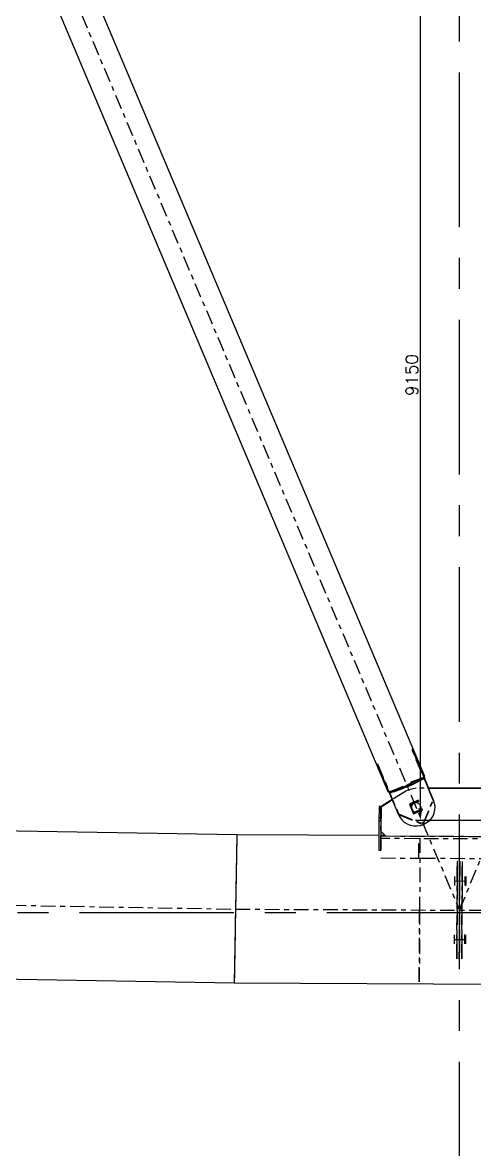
# Model space of a CAD drawing. Header units: millimetres. Extents: x 2368 to 8313, y 7493 to 11698.
# Drawn here: x 4962.8 to 5055.7, y 11022.9 to 11254.3 of the extents above; entities that cross this region are included whole.
import ezdxf

# ---------------------------------------------------------------- set-up
doc = ezdxf.new("R2010")
doc.units = ezdxf.units.MM
for name, pattern in [('CENTER', [50.8, 31.75, -6.35, 6.35, -6.35]), ('XKITLINE00', [0]), ('XKITLINE03', [6, 3, -1, 1, -1])]:
    doc.linetypes.add(name, pattern=pattern)
doc.styles.add('ROMANS', font='romans.shx')
doc.dimstyles.new('MD300', dxfattribs={"dimtxt": 2.5, "dimasz": 2.5, "dimexe": 1, "dimexo": 1, "dimgap": 0.5, "dimtad": 1, "dimdec": 1, "dimlfac": 50, "dimrnd": 0.5, "dimdsep": 46, "dimtxsty": 'ROMANS', "dimcen": 1, "dimclrd": 146, "dimclre": 146, "dimclrt": 30, "dimadec": 1, "dimazin": 2, "dimtfac": 1, "dimtdec": 1, "dimtmove": 0, "dimatfit": 1, "dimfxl": 1, "dimtolj": 1, "dimtzin": 0, "dimlwd": -1, "dimlwe": -1, "dimarcsym": 0})

# ---------------------------------------------------------------- blocks, each defined once
blk = doc.blocks.new('*D28')
at = {"color": 146, "transparency": 16777216}
for p, q in [((4264.13, 11249.2), (4264.13, 10991.04)), ((5216.59, 11054.98), (5216.59, 10991.04)), ((5214.09, 10992.04), (4266.63, 10992.04))]:
    blk.add_line(p, q, dxfattribs=at)
for points in [[(4266.63, 10992.45), (4266.63, 10991.62), (4264.13, 10992.04)], [(5214.09, 10992.45), (5214.09, 10991.62), (5216.59, 10992.04)]]:
    blk.add_solid(points, dxfattribs=at)
at = {"layer": 'Defpoints', "color": 0, "transparency": 16777216}
for p in [(4264.13, 11250.2), (5216.59, 11055.98), (4264.13, 10992.04)]:
    blk.add_point(p, dxfattribs=at)
at = {"color": 30, "transparency": 16777216, "insert": (4740.36, 10993.79), "char_height": 2.5, "attachment_point": 5, "style": 'ROMANS'}
blk.add_mtext('\\A1;47623', dxfattribs=at)
blk = doc.blocks.new('*D36')
at = {"color": 146, "transparency": 16777216}
for p, q in [((3888.59, 11276.27), (3888.59, 10979.26)), ((5216.59, 11054.98), (5216.59, 10979.26)), ((3891.09, 10980.26), (5214.09, 10980.26))]:
    blk.add_line(p, q, dxfattribs=at)
for points in [[(3891.09, 10980.68), (3891.09, 10979.85), (3888.59, 10980.26)], [(5214.09, 10980.68), (5214.09, 10979.85), (5216.59, 10980.26)]]:
    blk.add_solid(points, dxfattribs=at)
at = {"layer": 'Defpoints', "color": 0, "transparency": 16777216}
for p in [(3888.59, 11277.27), (5216.59, 11055.98), (5216.59, 10980.26)]:
    blk.add_point(p, dxfattribs=at)
at = {"color": 30, "transparency": 16777216, "insert": (4552.59, 10982.01), "char_height": 2.5, "attachment_point": 5, "style": 'ROMANS'}
blk.add_mtext('\\A1;66400', dxfattribs=at)
blk = doc.blocks.new('*D38')
at = {"color": 146, "transparency": 16777216}
for p, q in [((3888.58, 11276.27), (3888.58, 10968.16)), ((6544.59, 11276.27), (6544.59, 10968.16)), ((6542.09, 10969.16), (3891.08, 10969.16))]:
    blk.add_line(p, q, dxfattribs=at)
for points in [[(3891.08, 10969.58), (3891.08, 10968.75), (3888.58, 10969.16)], [(6542.09, 10969.58), (6542.09, 10968.75), (6544.59, 10969.16)]]:
    blk.add_solid(points, dxfattribs=at)
at = {"layer": 'Defpoints', "color": 0, "transparency": 16777216}
for p in [(3888.58, 11277.27), (6544.59, 11277.27), (3888.58, 10969.16)]:
    blk.add_point(p, dxfattribs=at)
at = {"color": 30, "transparency": 16777216, "insert": (5216.59, 10970.91), "char_height": 2.5, "attachment_point": 5, "style": 'ROMANS'}
blk.add_mtext('\\A1;132800', dxfattribs=at)
blk = doc.blocks.new('*D43')
at = {"color": 146, "transparency": 16777216}
for p, q in [((5055.56, 11273.42), (5043.55, 11273.42)), ((5044.55, 11092.92), (5044.55, 11270.92)), ((5059.56, 11090.42), (5043.55, 11090.42))]:
    blk.add_line(p, q, dxfattribs=at)
for points in [[(5044.13, 11270.92), (5044.96, 11270.92), (5044.55, 11273.42)], [(5044.13, 11092.92), (5044.96, 11092.92), (5044.55, 11090.42)]]:
    blk.add_solid(points, dxfattribs=at)
at = {"layer": 'Defpoints', "color": 0, "transparency": 16777216}
for p in [(5044.55, 11273.42), (5056.56, 11273.42), (5060.56, 11090.42)]:
    blk.add_point(p, dxfattribs=at)
at = {"color": 30, "transparency": 16777216, "insert": (5042.8, 11181.92), "char_height": 2.5, "attachment_point": 5, "rotation": 90, "style": 'ROMANS'}
blk.add_mtext('\\A1;9150', dxfattribs=at)

msp = doc.modelspace()

# ---------------------------------------------------------------- linework, layer by layer
at = {"color": 6, "linetype": 'CENTER'}
for p, q in [((5052.5882, 10907.5139), (5052.5882, 11495.735)), ((3247.3048, 11071.5205), (7181.1218, 11071.5205))]:
    msp.add_line(p, q, dxfattribs=at)
at = {"color": 8, "linetype": 'XKITLINE03'}
for p, q in [((5052.5881, 11072.0118), (5216.5881, 11469.2205)), ((5052.5882, 11072.0118), (5216.5882, 11469.2205)), ((4888.5881, 11460.5251), (5052.5881, 11072.0118)), ((4888.5882, 11460.5251), (5052.5882, 11072.0118)), ((5047.1969, 11094.7748), (5042.8717, 11105.0211)), ((5047.1968, 11094.7748), (5042.8717, 11105.0211)), ((5047.2008, 11094.6239), (5042.8756, 11104.8702)), ((5047.2009, 11094.6239), (5042.8757, 11104.8702)), ((5035.755, 11102.0394), (5040.0802, 11091.7931)), ((5035.7551, 11102.0394), (5040.0802, 11091.7931)), ((5035.759, 11101.8886), (5040.0842, 11091.6423)), ((5035.7591, 11101.8886), (5040.0842, 11091.6423)), ((5038.1446, 11096.2092), (5045.3665, 11099.235)), ((5038.1446, 11096.2092), (5045.3665, 11099.235)), ((5038.2531, 11096.3031), (5045.2556, 11099.237)), ((5038.2531, 11096.3031), (5045.2556, 11099.237)), ((5038.2584, 11096.1043), (5045.2609, 11099.0382)), ((5038.2584, 11096.1043), (5045.2609, 11099.0382)), ((5045.2556, 11099.237), (5041.7477, 11098.022)), ((5045.2556, 11099.237), (5041.7477, 11098.022)), ((5045.2609, 11099.0382), (5041.7663, 11097.3192)), ((5045.2609, 11099.0382), (5041.7663, 11097.3192)), ((5045.3665, 11099.235), (5045.4075, 11099.2001)), ((5045.3665, 11099.235), (5045.4075, 11099.2001)), ((5045.4075, 11099.2001), (5045.3692, 11099.132)), ((5045.4075, 11099.2001), (5045.3693, 11099.132)), ((5041.5772, 11096.4575), (5036.4737, 11093.2413)), ((5041.5772, 11096.4575), (5036.4738, 11093.2413)), ((5038.1065, 11096.1412), (5038.1446, 11096.2092)), ((5038.1065, 11096.1412), (5038.1446, 11096.2092)), ((5038.1472, 11096.1062), (5038.1065, 11096.1412)), ((5038.1473, 11096.1062), (5038.1065, 11096.1412)), ((5042.1446, 11096.7524), (5041.5772, 11096.4575)), ((5042.1446, 11096.7524), (5041.5772, 11096.4575)), ((5043.6591, 11097.0533), (5042.1446, 11096.7524)), ((5043.6591, 11097.0533), (5042.1446, 11096.7524)), ((5061.3533, 11096.9922), (5043.6591, 11097.0533)), ((5061.3533, 11096.9922), (5043.6591, 11097.0533)), ((5036.4394, 11090.2749), (5036.4538, 11093.2611)), ((5036.4395, 11090.2749), (5036.4539, 11093.2611)), ((5044.156, 11094.5785), (5042.3676, 11093.8292)), ((5042.3676, 11093.8292), (5043.1195, 11092.048)), ((5044.156, 11094.5785), (5042.3677, 11093.8292)), ((5042.3677, 11093.8292), (5043.1195, 11092.048)), ((5044.1616, 11094.369), (5042.3732, 11093.6198)), ((5044.1616, 11094.369), (5042.3732, 11093.6198)), ((5042.3732, 11093.6198), (5043.125, 11091.8386)), ((5042.3732, 11093.6198), (5043.1251, 11091.8386)), ((5044.1619, 11094.3548), (5042.3736, 11093.6056)), ((5044.162, 11094.3548), (5042.3736, 11093.6056)), ((5042.3736, 11093.6056), (5043.1254, 11091.8244)), ((5042.3736, 11093.6056), (5043.1255, 11091.8244)), ((5043.6379, 11093.3061), (5043.6431, 11093.1109)), ((5043.638, 11093.3061), (5043.6431, 11093.1109)), ((5045.1345, 11089.74), (5047.1969, 11094.7748)), ((5045.1345, 11089.74), (5047.1968, 11094.7748)), ((5045.1385, 11089.5891), (5047.2009, 11094.6239)), ((5045.1385, 11089.5891), (5047.2008, 11094.6239)), ((5036.4465, 11091.7358), (5036.4176, 11085.7609)), ((5036.4465, 11091.7358), (5036.4177, 11085.7609)), ((5040.0802, 11091.7931), (5045.1345, 11089.74)), ((5040.0802, 11091.7931), (5045.1345, 11089.74)), ((5040.0842, 11091.6423), (5045.1385, 11089.5891)), ((5040.0842, 11091.6423), (5045.1385, 11089.5891)), ((5043.1195, 11092.048), (5044.9079, 11092.7973)), ((5043.1195, 11092.048), (5044.9079, 11092.7973)), ((5043.125, 11091.8386), (5044.9134, 11092.5879)), ((5043.1251, 11091.8386), (5044.9135, 11092.5879)), ((5043.1254, 11091.8244), (5044.9138, 11092.5737)), ((5043.1255, 11091.8244), (5044.9138, 11092.5737)), ((5036.4106, 11084.3), (5036.4395, 11090.2749)), ((5036.4106, 11084.3), (5036.4394, 11090.2749)), ((5036.425, 11087.2862), (5036.4106, 11084.3)), ((5036.425, 11087.2862), (5036.4106, 11084.3)), ((5036.4176, 11085.7609), (5036.425, 11087.2862)), ((5036.4177, 11085.7609), (5036.425, 11087.2862)), ((5044.2528, 11086.6914), (5036.4423, 11086.7271)), ((5044.2528, 11086.6914), (5036.4423, 11086.7271)), ((5036.4449, 11087.265), (5068.4445, 11087.1187)), ((5036.4449, 11087.265), (5068.4445, 11087.1187)), ((5044.2336, 11082.7072), (5044.2528, 11086.6914)), ((5044.2336, 11082.7072), (5044.2528, 11086.6914)), ((5044.4612, 11086.7712), (5044.3901, 11072.0513)), ((5044.4611, 11086.7712), (5044.3901, 11072.0513)), ((5060.2525, 11086.6183), (5044.6687, 11086.6895)), ((5060.2526, 11086.6183), (5044.6688, 11086.6895)), ((5036.4231, 11082.7429), (5044.2336, 11082.7072)), ((5036.4231, 11082.7429), (5044.2336, 11082.7072)), ((5044.6495, 11082.7053), (5060.2333, 11082.6341)), ((5044.6496, 11082.7053), (5060.2334, 11082.6341)), ((5052.0882, 11072.0142), (5052.1364, 11082.0141)), ((5052.1364, 11082.0141), (5052.1247, 11079.5766)), ((5052.5882, 11072.0118), (5052.6364, 11082.0117)), ((5052.6364, 11082.0117), (5052.6247, 11079.5742)), ((5052.6364, 11082.0117), (5052.6364, 11082.0117)), ((5052.6364, 11082.0117), (5052.6364, 11082.0117)), ((5053.0882, 11072.0094), (5053.1364, 11082.0093)), ((5053.1364, 11082.0093), (5053.1247, 11079.5718)), ((5052.1247, 11079.5766), (5052.1192, 11078.4535)), ((5052.6247, 11079.5742), (5052.6192, 11078.4511)), ((5053.1247, 11079.5718), (5053.1192, 11078.4487)), ((4672.6407, 11078.019), (5006.5906, 11072.2337)), ((4672.6407, 11078.019), (5006.5906, 11072.2337)), ((5051.5416, 11078.9369), (5051.5327, 11077.0969)), ((5051.5327, 11077.0969), (5051.5327, 11077.0969)), ((5051.5416, 11078.9369), (5051.5416, 11078.9369)), ((5051.6171, 11078.0166), (5053.6171, 11078.0069)), ((5052.1133, 11077.2236), (5052.0882, 11072.0142)), ((5052.1192, 11078.4535), (5052.1133, 11077.2236)), ((5052.6133, 11077.2211), (5052.5882, 11072.0118)), ((5052.6192, 11078.4511), (5052.6133, 11077.2211)), ((5053.1133, 11077.2187), (5053.0882, 11072.0077)), ((5053.1192, 11078.4487), (5053.1133, 11077.2187)), ((5053.7015, 11078.9265), (5053.6927, 11077.0865)), ((5053.6927, 11077.0865), (5053.6927, 11077.0865)), ((5053.7015, 11078.9265), (5053.7015, 11078.9265)), ((5053.8615, 11078.9257), (5053.8527, 11077.0858)), ((5053.8527, 11077.0858), (5053.8527, 11077.0858)), ((5053.8615, 11078.9257), (5053.8615, 11078.9257)), ((5006.5906, 11072.2337), (5216.5882, 11071.2206)), ((5006.5906, 11072.2337), (5216.5881, 11071.2206)), ((5044.3901, 11072.0513), (5044.3191, 11057.3315)), ((5044.3191, 11057.3315), (5044.3901, 11072.0513)), ((5044.3901, 11072.0513), (5044.3191, 11057.3315)), ((5044.3191, 11057.3315), (5044.3901, 11072.0513)), ((5052.0399, 11062.0143), (5052.0882, 11072.0142)), ((5052.0882, 11072.0142), (5052.063, 11066.8048)), ((5052.5399, 11062.0119), (5052.5882, 11072.0118)), ((5052.5882, 11072.0118), (5052.563, 11066.8024)), ((5053.0399, 11062.0095), (5053.0882, 11072.0094)), ((5053.0882, 11072.0077), (5053.063, 11066.8)), ((5051.4837, 11066.9371), (5051.4748, 11065.0971)), ((5051.4837, 11066.9371), (5051.4837, 11066.9371)), ((5051.5592, 11066.0167), (5053.5592, 11066.007)), ((5052.0571, 11065.5748), (5052.0517, 11064.4518)), ((5052.063, 11066.8048), (5052.0571, 11065.5748)), ((5052.5571, 11065.5724), (5052.5517, 11064.4494)), ((5052.563, 11066.8024), (5052.5571, 11065.5724)), ((5053.0571, 11065.57), (5053.0517, 11064.4469)), ((5053.063, 11066.8), (5053.0571, 11065.57)), ((5053.6436, 11066.9266), (5053.6348, 11065.0867)), ((5053.6437, 11066.9266), (5053.6436, 11066.9266)), ((5053.8036, 11066.9259), (5053.7948, 11065.0859)), ((5053.8036, 11066.9259), (5053.8036, 11066.9259)), ((5051.4748, 11065.0971), (5051.4748, 11065.0971)), ((5052.0517, 11064.4518), (5052.0399, 11062.0143)), ((5052.5517, 11064.4494), (5052.5399, 11062.0119)), ((5053.0517, 11064.4469), (5053.0399, 11062.0095)), ((5053.6348, 11065.0867), (5053.6348, 11065.0867)), ((5053.7948, 11065.0859), (5053.7948, 11065.0859)), ((5052.0399, 11062.0143), (5052.0399, 11062.0143)), ((5052.5399, 11062.0119), (5052.5399, 11062.0119)), ((5052.5399, 11062.0119), (5052.5399, 11062.0119)), ((5052.54, 11062.0119), (5052.54, 11062.0119)), ((5053.0399, 11062.0095), (5053.0399, 11062.0095))]:
    msp.add_line(p, q, dxfattribs=at)
at = {"color": 8, "linetype": 'XKITLINE00'}
for p, q in [((4895.6673, 11433.3218), (5037.8981, 11096.3795)), ((4977.3178, 11260.7591), (5045.3834, 11099.5127)), ((5042.8532, 11105.0974), (5042.8523, 11105.0504)), ((5042.8523, 11105.0504), (5042.8605, 11104.9916)), ((5042.8632, 11105.1291), (5042.8532, 11105.0974)), ((5042.8605, 11104.9916), (5042.8771, 11104.9254)), ((5042.8814, 11105.1433), (5042.8632, 11105.1291)), ((5042.9828, 11105.0154), (5042.8667, 11104.9668)), ((5042.8771, 11104.9254), (5042.9011, 11104.8566)), ((5042.9066, 11105.139), (5042.8814, 11105.1433)), ((5043.0118, 11104.9515), (5042.8864, 11104.8989)), ((5042.9011, 11104.8566), (5045.2264, 11099.3479)), ((5042.9169, 11105.1313), (5042.9066, 11105.139)), ((5042.9169, 11105.1313), (5042.93, 11105.1135)), ((5042.93, 11105.1135), (5042.9548, 11105.0707)), ((5042.9548, 11105.0707), (5042.9828, 11105.0154)), ((5042.9828, 11105.0154), (5043.0118, 11104.9515)), ((5043.0118, 11104.9515), (5045.3372, 11099.4427)), ((5035.5535, 11102.0582), (5035.5529, 11102.0276)), ((5035.5529, 11102.0276), (5035.5543, 11102.0232)), ((5035.5632, 11102.0772), (5035.5535, 11102.0582)), ((5035.5543, 11102.0232), (5035.571, 11101.9771)), ((5035.5812, 11102.0782), (5035.5632, 11102.0772)), ((5035.571, 11101.9771), (5035.5934, 11101.9194)), ((5035.6062, 11102.061), (5035.5812, 11102.0782)), ((5035.6819, 11101.9565), (5035.5934, 11101.9194)), ((5035.5934, 11101.9194), (5035.6199, 11101.8545)), ((5035.6062, 11102.061), (5035.6362, 11102.0271)), ((5035.715, 11101.8943), (5035.6199, 11101.8545)), ((5035.6199, 11101.8545), (5037.9453, 11096.3457)), ((5035.6362, 11102.0271), (5035.6693, 11101.9787)), ((5035.6693, 11101.9787), (5035.7028, 11101.9196)), ((5035.7028, 11101.9196), (5035.7344, 11101.854)), ((5035.7344, 11101.854), (5038.0597, 11096.3452)), ((5042.285, 11097.857), (5041.635, 11097.5794)), ((5042.9155, 11098.1373), (5042.285, 11097.857)), ((5043.2807, 11097.9857), (5042.6932, 11097.7192)), ((5043.5071, 11098.4118), (5042.9155, 11098.1373)), ((5043.8235, 11098.243), (5043.2807, 11097.9857)), ((5044.0421, 11098.6722), (5043.5071, 11098.4118)), ((5044.306, 11098.4836), (5043.8235, 11098.243)), ((5044.5041, 11098.9105), (5044.0421, 11098.6722)), ((5044.7139, 11098.7004), (5044.306, 11098.4836)), ((5044.8791, 11099.1194), (5044.5041, 11098.9105)), ((5045.0353, 11098.8871), (5044.7139, 11098.7004)), ((5045.1558, 11099.2928), (5044.8791, 11099.1194)), ((5044.9251, 11099.1482), (5045.0353, 11098.8871)), ((5045.2609, 11099.0382), (5045.0353, 11098.8871)), ((5045.1539, 11099.2916), (5045.2609, 11099.0382)), ((5045.2264, 11099.3479), (5045.1558, 11099.2928)), ((5045.205, 11099.3312), (5047.2015, 11094.6018)), ((5045.3372, 11099.4427), (5045.209, 11099.389)), ((5045.253, 11099.4075), (5045.209, 11099.389)), ((5045.2183, 11099.3415), (5047.2003, 11094.6461)), ((5045.253, 11099.4075), (5045.3693, 11099.132)), ((5045.2913, 11099.4235), (5045.3983, 11099.1701)), ((5045.3099, 11099.4313), (5045.4075, 11099.2001)), ((5045.3693, 11099.132), (5045.3167, 11099.11)), ((5045.3834, 11099.5127), (5045.3372, 11099.4427)), ((5045.3519, 11099.1247), (5046.2113, 11097.0888)), ((5045.3668, 11099.131), (5046.2289, 11097.0888)), ((5045.3983, 11099.1701), (5045.3693, 11099.132)), ((5045.4075, 11099.2001), (5045.3983, 11099.1701)), ((5037.9453, 11096.3457), (5037.8981, 11096.3795)), ((5038.0424, 11096.3864), (5037.9453, 11096.3457)), ((5038.0101, 11096.3729), (5038.1171, 11096.1195)), ((5038.0424, 11096.3864), (5038.031, 11096.3816)), ((5038.031, 11096.3816), (5038.1473, 11096.1062)), ((5038.1218, 11096.3485), (5038.0597, 11096.3452)), ((5038.0896, 11096.3468), (5040.0848, 11091.6201)), ((5038.1473, 11096.1062), (5038.1171, 11096.1195)), ((5038.3966, 11096.406), (5038.1218, 11096.3485)), ((5038.1846, 11096.1218), (5038.1473, 11096.1062)), ((5038.1526, 11096.355), (5038.2584, 11096.1043)), ((5038.4869, 11096.1435), (5038.2584, 11096.1043)), ((5038.3778, 11096.4021), (5038.4869, 11096.1435)), ((5038.77, 11096.5103), (5038.3966, 11096.406)), ((5038.8111, 11096.2273), (5038.4869, 11096.1435)), ((5039.2306, 11096.6582), (5038.77, 11096.5103)), ((5039.2214, 11096.3533), (5038.8111, 11096.2273)), ((5039.7059, 11096.5179), (5039.2214, 11096.3533)), ((5039.7645, 11096.8452), (5039.2306, 11096.6582)), ((5040.2503, 11096.7161), (5039.7059, 11096.5179)), ((5040.3553, 11097.0657), (5039.7645, 11096.8452)), ((5040.8388, 11096.9423), (5040.2503, 11096.7161)), ((5040.9852, 11097.3129), (5040.3553, 11097.0657)), ((5041.4542, 11097.1898), (5040.8388, 11096.9423)), ((5041.635, 11097.5794), (5040.9852, 11097.3129)), ((5042.0784, 11097.4513), (5041.4542, 11097.1898)), ((5042.6932, 11097.7192), (5042.0784, 11097.4513)), ((5058.7742, 11097.0455), (5046.1691, 11097.089)), ((5058.7337, 11096.9569), (5046.2101, 11097.0001)), ((5036.0541, 11093.3084), (5036.0395, 11090.2768)), ((5036.4541, 11093.315), (5036.0541, 11093.3169)), ((5036.0541, 11093.3169), (5036.0541, 11093.3084)), ((5036.0541, 11093.3169), (5036.0541, 11093.3084)), ((5036.0541, 11093.3169), (5036.0541, 11093.3084)), ((5036.4541, 11093.315), (5036.0541, 11093.3169)), ((5036.4541, 11093.3065), (5036.4395, 11090.2749)), ((5036.4721, 11093.1952), (5036.4485, 11088.3054)), ((5036.4722, 11093.1952), (5036.4486, 11088.3054)), ((5036.4749, 11093.197), (5036.4509, 11088.2167)), ((5036.4541, 11093.315), (5036.454, 11093.3065)), ((5036.4541, 11093.315), (5036.4541, 11093.3065)), ((5036.4541, 11093.315), (5036.4541, 11093.3065)), ((5038.7705, 11094.7338), (5036.4726, 11093.2857)), ((5036.4726, 11093.2857), (5036.4749, 11093.197)), ((5038.8005, 11094.6626), (5036.4749, 11093.197)), ((5042.6995, 11093.3029), (5042.6773, 11093.0014)), ((5042.8134, 11093.6112), (5042.6988, 11093.3313)), ((5042.8138, 11093.597), (5042.6991, 11093.3171)), ((5042.8138, 11093.597), (5042.6991, 11093.3171)), ((5042.8142, 11093.5828), (5042.6995, 11093.3029)), ((5043.0093, 11093.8421), (5042.8134, 11093.6112)), ((5043.0097, 11093.828), (5042.8138, 11093.597)), ((5043.0097, 11093.828), (5042.8138, 11093.597)), ((5043.01, 11093.8138), (5042.8142, 11093.5828)), ((5043.2672, 11094.0015), (5043.0093, 11093.8421)), ((5043.2676, 11093.9873), (5043.0097, 11093.828)), ((5043.2676, 11093.9873), (5043.0097, 11093.828)), ((5043.268, 11093.9731), (5043.01, 11093.8138)), ((5043.5619, 11094.0737), (5043.2672, 11094.0015)), ((5043.2672, 11094.0015), (5043.2676, 11093.9873)), ((5043.5623, 11094.0595), (5043.2676, 11093.9873)), ((5043.5623, 11094.0595), (5043.2676, 11093.9873)), ((5043.2676, 11093.9873), (5043.268, 11093.9731)), ((5043.5627, 11094.0453), (5043.268, 11093.9731)), ((5043.8646, 11094.0516), (5043.5619, 11094.0737)), ((5043.865, 11094.0374), (5043.5623, 11094.0595)), ((5043.865, 11094.0374), (5043.5623, 11094.0595)), ((5043.8653, 11094.0232), (5043.5627, 11094.0453)), ((5044.1456, 11093.9375), (5043.8646, 11094.0516)), ((5044.146, 11093.9233), (5043.865, 11094.0374)), ((5044.146, 11093.9233), (5043.865, 11094.0374)), ((5044.1463, 11093.9091), (5043.8653, 11094.0232)), ((5044.3774, 11093.7424), (5044.1456, 11093.9375)), ((5044.3778, 11093.7282), (5044.146, 11093.9233)), ((5044.3778, 11093.7282), (5044.146, 11093.9233)), ((5044.3781, 11093.714), (5044.1463, 11093.9091)), ((5044.3774, 11093.7424), (5044.5373, 11093.4856)), ((5044.3778, 11093.7282), (5044.5377, 11093.4714)), ((5044.3778, 11093.7282), (5044.5377, 11093.4714)), ((5044.3781, 11093.714), (5044.5381, 11093.4572)), ((5044.5373, 11093.4856), (5044.5377, 11093.4714)), ((5044.5373, 11093.4856), (5044.6097, 11093.192)), ((5044.5377, 11093.4714), (5044.6101, 11093.1778)), ((5044.5377, 11093.4714), (5044.5381, 11093.4572)), ((5044.5377, 11093.4714), (5044.6101, 11093.1778)), ((5044.5381, 11093.4572), (5044.6105, 11093.1636)), ((5044.6105, 11093.1636), (5044.5883, 11092.8621)), ((5047.2003, 11094.6461), (5047.2015, 11094.6018)), ((5047.2003, 11094.6461), (5047.406, 11094.0081)), ((5047.2015, 11094.6018), (5047.4072, 11093.9637)), ((5047.406, 11094.0081), (5047.4072, 11093.9637)), ((5047.406, 11094.0081), (5047.4973, 11093.3441)), ((5047.4072, 11093.9637), (5047.4985, 11093.2997)), ((5047.4985, 11093.2997), (5047.4727, 11092.63)), ((5047.4973, 11093.3441), (5047.4963, 11093.3161)), ((5047.4973, 11093.3441), (5047.4985, 11093.2997)), ((5006.8546, 11087.4714), (4740.5334, 11092.0851)), ((5036.443, 11091.007), (5036.043, 11091.009)), ((5040.0848, 11091.6201), (5040.3987, 11091.0273)), ((5040.3987, 11091.0273), (5040.8111, 11090.4979)), ((5042.6773, 11093.0014), (5042.7497, 11092.7079)), ((5042.7497, 11092.7079), (5042.9096, 11092.451)), ((5043.1415, 11092.256), (5042.9096, 11092.451)), ((5043.4224, 11092.1418), (5043.1415, 11092.256)), ((5043.7251, 11092.1198), (5043.4224, 11092.1418)), ((5044.0198, 11092.1919), (5043.7251, 11092.1198)), ((5044.2778, 11092.3513), (5044.0198, 11092.1919)), ((5044.4736, 11092.5822), (5044.2778, 11092.3513)), ((5044.5883, 11092.8621), (5044.4736, 11092.5822)), ((5047.0764, 11091.3544), (5046.7179, 11090.7872)), ((5047.3306, 11091.975), (5047.0764, 11091.3544)), ((5047.4727, 11092.63), (5047.3306, 11091.975)), ((5036.0395, 11090.2768), (5036.0106, 11084.3019)), ((5036.4395, 11090.2749), (5036.0395, 11090.2768)), ((5036.4395, 11090.2749), (5036.4106, 11084.3)), ((5041.3096, 11090.0478), (5040.8111, 11090.4979)), ((5041.8789, 11089.6909), (5041.3096, 11090.0478)), ((5042.5019, 11089.4378), (5041.8789, 11089.6909)), ((5043.1596, 11089.2963), (5042.5019, 11089.4378)), ((5043.8319, 11089.2708), (5043.1596, 11089.2963)), ((5044.4985, 11089.3619), (5043.8319, 11089.2708)), ((5045.1391, 11089.567), (5044.4985, 11089.3619)), ((5045.7343, 11089.8797), (5045.1391, 11089.567)), ((5046.2659, 11090.2906), (5045.7343, 11089.8797)), ((5046.7179, 11090.7872), (5046.2659, 11090.2906)), ((5006.8533, 11087.3992), (5006.3266, 11056.9948)), ((5006.8345, 11086.3115), (5006.8234, 11085.6732)), ((5006.8546, 11087.4726), (5006.8533, 11087.3992)), ((5036.0253, 11087.3319), (5006.8546, 11087.4726)), ((5037.3372, 11087.3255), (5036.4252, 11087.3299)), ((5036.4509, 11088.2167), (5037.4461, 11087.216)), ((5067.4457, 11087.0789), (5037.4461, 11087.216)), ((5006.7947, 11084.0126), (5006.7773, 11083.0092)), ((5006.8101, 11084.9034), (5006.7947, 11084.0135)), ((5006.8234, 11085.6722), (5006.8101, 11084.9044)), ((5036.4106, 11084.3), (5036.0106, 11084.3019)), ((5006.7581, 11081.9004), (5006.7373, 11080.7)), ((5006.7773, 11083.0084), (5006.7581, 11081.9012)), ((5006.715, 11079.4167), (5006.6916, 11078.0654)), ((5006.7373, 11080.6993), (5006.7151, 11079.4173)), ((5006.6916, 11078.0649), (5006.6672, 11076.6573)), ((5006.6421, 11075.2064), (5006.5391, 11069.2607)), ((5006.6672, 11076.657), (5006.6421, 11075.2067)), ((5006.514, 11067.8101), (5006.4896, 11066.402)), ((5006.5391, 11069.2607), (5006.514, 11067.8101)), ((5006.4896, 11066.402), (5006.4662, 11065.0501)), ((5006.4439, 11063.7674), (5006.4231, 11062.5662)), ((5006.4662, 11065.0501), (5006.4439, 11063.7674)), ((5006.3266, 11056.996), (4672.1429, 11062.7853)), ((5006.4039, 11061.4582), (5006.3865, 11060.4539)), ((5006.4231, 11062.5662), (5006.4039, 11061.4582)), ((5006.3578, 11058.7942), (5006.3467, 11058.1559)), ((5006.3711, 11059.563), (5006.3578, 11058.7942)), ((5006.3865, 11060.4539), (5006.3711, 11059.563)), ((5086.5882, 11056.6076), (5006.3266, 11056.9948))]:
    msp.add_line(p, q, dxfattribs=at)
for centre in [(5042.8717, 11105.0211), (5042.8717, 11105.0211), (5042.8756, 11104.8702), (5042.8757, 11104.8702), (5035.755, 11102.0394), (5035.7551, 11102.0394), (5035.759, 11101.8886), (5035.7591, 11101.8886), (5041.7477, 11098.022), (5041.7477, 11098.022), (5045.2556, 11099.237), (5045.2556, 11099.237), (5045.2556, 11099.237), (5045.2556, 11099.237), (5045.2609, 11099.0382), (5045.2609, 11099.0382), (5045.2609, 11099.0382), (5045.2609, 11099.0382), (5045.3665, 11099.235), (5045.3665, 11099.235), (5045.3665, 11099.235), (5045.3665, 11099.235), (5045.3692, 11099.132), (5045.3693, 11099.132), (5045.4075, 11099.2001), (5045.4075, 11099.2001), (5045.4075, 11099.2001), (5045.4075, 11099.2001), (5038.1065, 11096.1412), (5038.1065, 11096.1412), (5038.1065, 11096.1412), (5038.1065, 11096.1412), (5038.1446, 11096.2092), (5038.1446, 11096.2092), (5038.1446, 11096.2092), (5038.1446, 11096.2092), (5038.1472, 11096.1062), (5038.1473, 11096.1062), (5038.2531, 11096.3031), (5038.2531, 11096.3031), (5038.2584, 11096.1043), (5038.2584, 11096.1043), (5041.5772, 11096.4575), (5041.5772, 11096.4575), (5041.5772, 11096.4575), (5041.5772, 11096.4575), (5041.7663, 11097.3192), (5041.7663, 11097.3192), (5042.1446, 11096.7524), (5042.1446, 11096.7524), (5042.1446, 11096.7524), (5042.1446, 11096.7524), (5043.6591, 11097.0533), (5043.6591, 11097.0533), (5043.6591, 11097.0533), (5043.6591, 11097.0533), (5036.4538, 11093.2611), (5036.4539, 11093.2611), (5036.4737, 11093.2413), (5036.4738, 11093.2413), (5042.3676, 11093.8292), (5042.3676, 11093.8292), (5042.3677, 11093.8292), (5042.3677, 11093.8292), (5042.3732, 11093.6198), (5042.3732, 11093.6198), (5042.3732, 11093.6198), (5042.3732, 11093.6198), (5042.3736, 11093.6056), (5042.3736, 11093.6056), (5042.3736, 11093.6056), (5042.3736, 11093.6056), (5043.6379, 11093.3061), (5043.638, 11093.3061), (5044.156, 11094.5785), (5044.156, 11094.5785), (5044.1616, 11094.369), (5044.1616, 11094.369), (5044.1619, 11094.3548), (5044.162, 11094.3548), (5047.1968, 11094.7748), (5047.1968, 11094.7748), (5047.1969, 11094.7748), (5047.1969, 11094.7748), (5047.2008, 11094.6239), (5047.2008, 11094.6239), (5047.2009, 11094.6239), (5047.2009, 11094.6239), (5036.4465, 11091.7358), (5036.4465, 11091.7358), (5040.0802, 11091.7931), (5040.0802, 11091.7931), (5040.0802, 11091.7931), (5040.0802, 11091.7931), (5040.0842, 11091.6423), (5040.0842, 11091.6423), (5040.0842, 11091.6423), (5040.0842, 11091.6423), (5043.1195, 11092.048), (5043.1195, 11092.048), (5043.1195, 11092.048), (5043.1195, 11092.048), (5043.125, 11091.8386), (5043.125, 11091.8386), (5043.1251, 11091.8386), (5043.1251, 11091.8386), (5043.1254, 11091.8244), (5043.1254, 11091.8244), (5043.1255, 11091.8244), (5043.1255, 11091.8244), (5043.6431, 11093.1109), (5043.6431, 11093.1109), (5044.9079, 11092.7973), (5044.9079, 11092.7973), (5044.9134, 11092.5879), (5044.9135, 11092.5879), (5044.9138, 11092.5737), (5044.9138, 11092.5737), (5036.4394, 11090.2749), (5036.4394, 11090.2749), (5036.4395, 11090.2749), (5036.4395, 11090.2749), (5045.1345, 11089.74), (5045.1345, 11089.74), (5045.1345, 11089.74), (5045.1345, 11089.74), (5045.1385, 11089.5891), (5045.1385, 11089.5891), (5045.1385, 11089.5891), (5045.1385, 11089.5891), (5036.425, 11087.2862), (5036.425, 11087.2862), (5036.425, 11087.2862), (5036.425, 11087.2862), (5036.4423, 11086.7271), (5036.4423, 11086.7271), (5036.4449, 11087.265), (5036.4449, 11087.265), (5044.2528, 11086.6914), (5044.2528, 11086.6914), (5044.2528, 11086.6914), (5044.2528, 11086.6914), (5044.4611, 11086.7712), (5044.4612, 11086.7712), (5044.6687, 11086.6895), (5044.6688, 11086.6895), (5036.4106, 11084.3), (5036.4106, 11084.3), (5036.4106, 11084.3), (5036.4106, 11084.3), (5036.4176, 11085.7609), (5036.4176, 11085.7609), (5036.4177, 11085.7609), (5036.4177, 11085.7609), (5036.4231, 11082.7429), (5036.4231, 11082.7429), (5044.2336, 11082.7072), (5044.2336, 11082.7072), (5044.2336, 11082.7072), (5044.2336, 11082.7072), (5044.6495, 11082.7053), (5044.6496, 11082.7053), (5052.1364, 11082.0141), (5052.1364, 11082.0141), (5052.6364, 11082.0117), (5052.6364, 11082.0117), (5052.6364, 11082.0117), (5052.6364, 11082.0117), (5053.1364, 11082.0093), (5053.1364, 11082.0093), (5052.1247, 11079.5766), (5052.1247, 11079.5766), (5052.6247, 11079.5742), (5052.6247, 11079.5742), (5053.1247, 11079.5718), (5053.1247, 11079.5718), (5051.5327, 11077.0969), (5051.5327, 11077.0969), (5051.5416, 11078.9369), (5051.5416, 11078.9369), (5051.6171, 11078.0166), (5052.1133, 11077.2236), (5052.1133, 11077.2236), (5052.1192, 11078.4535), (5052.1192, 11078.4535), (5052.6133, 11077.2211), (5052.6133, 11077.2211), (5052.6192, 11078.4511), (5052.6192, 11078.4511), (5053.1133, 11077.2187), (5053.1133, 11077.2187), (5053.1192, 11078.4487), (5053.1192, 11078.4487), (5053.6171, 11078.0069), (5053.6927, 11077.0865), (5053.6927, 11077.0865), (5053.7015, 11078.9265), (5053.7015, 11078.9265), (5053.8527, 11077.0858), (5053.8527, 11077.0858), (5053.8615, 11078.9257), (5053.8615, 11078.9257), (5006.5906, 11072.2337), (5006.5906, 11072.2337), (5006.5906, 11072.2337), (5006.5906, 11072.2337), (5044.3901, 11072.0513), (5044.3901, 11072.0513), (5044.3901, 11072.0513), (5044.3901, 11072.0513), (5044.3901, 11072.0513), (5044.3901, 11072.0513), (5052.0882, 11072.0142), (5052.0882, 11072.0142), (5052.0882, 11072.0142), (5052.0882, 11072.0142), (5052.5881, 11072.0118), (5052.5881, 11072.0118), (5052.5882, 11072.0118), (5052.5882, 11072.0118), (5052.5882, 11072.0118), (5052.5882, 11072.0118), (5052.5882, 11072.0118), (5052.5882, 11072.0118), (5053.0882, 11072.0094), (5053.0882, 11072.0094), (5053.0882, 11072.0077), (5053.0882, 11072.0077), (5051.4837, 11066.9371), (5051.4837, 11066.9371), (5051.5592, 11066.0167), (5052.0571, 11065.5748), (5052.0571, 11065.5748), (5052.063, 11066.8048), (5052.063, 11066.8048), (5052.5571, 11065.5724), (5052.5571, 11065.5724), (5052.563, 11066.8024), (5052.563, 11066.8024), (5053.0571, 11065.57), (5053.0571, 11065.57), (5053.063, 11066.8), (5053.063, 11066.8), (5053.5592, 11066.007), (5053.6436, 11066.9266), (5053.6437, 11066.9266), (5053.8036, 11066.9259), (5053.8036, 11066.9259), (5051.4748, 11065.0971), (5051.4748, 11065.0971), (5052.0517, 11064.4518), (5052.0517, 11064.4518), (5052.5517, 11064.4494), (5052.5517, 11064.4494), (5053.0517, 11064.4469), (5053.0517, 11064.4469), (5053.6348, 11065.0867), (5053.6348, 11065.0867), (5053.7948, 11065.0859), (5053.7948, 11065.0859), (5052.0399, 11062.0143), (5052.0399, 11062.0143), (5052.0399, 11062.0143), (5052.5399, 11062.0119), (5052.5399, 11062.0119), (5052.5399, 11062.0119), (5052.5399, 11062.0119), (5052.54, 11062.0119), (5053.0399, 11062.0095), (5053.0399, 11062.0095), (5053.0399, 11062.0095), (5044.3191, 11057.3315), (5044.3191, 11057.3315), (5044.3191, 11057.3315), (5044.3191, 11057.3315)]:
    msp.add_circle(centre, 0.004, dxfattribs=at)

# ---------------------------------------------------------------- dimensions: what is measured, and where the dimension line sits
for base, p1, p2, picture, middle in [((3888.5836, 10969.1621), (6544.5882, 11277.2708), (3888.5836, 11277.2703), '*D38', (5216.5859, 10970.9121)), ((5216.5882, 10980.2647), (3888.5882, 11277.2717), (5216.5882, 11055.9804), '*D36', (4552.5882, 10982.0147)), ((4264.1289, 10992.0378), (5216.5882, 11055.9804), (4264.1289, 11250.201), '*D28', (4740.3585, 10993.7878))]:
    dim = msp.add_linear_dim(base=base, p1=p1, p2=p2, dimstyle='MD300')
    dim.commit()
    dim.dimension.update_dxf_attribs({"geometry": picture, "text_midpoint": middle})
dim = msp.add_linear_dim(base=(5044.5454, 11273.4162), p1=(5060.5595, 11090.4162), p2=(5056.5631, 11273.4162), angle=90, dimstyle='MD300')
dim.commit()
dim.dimension.update_dxf_attribs({"geometry": '*D43', "text_midpoint": (5042.7954, 11181.9162)})

doc.saveas('drawing.dxf')
